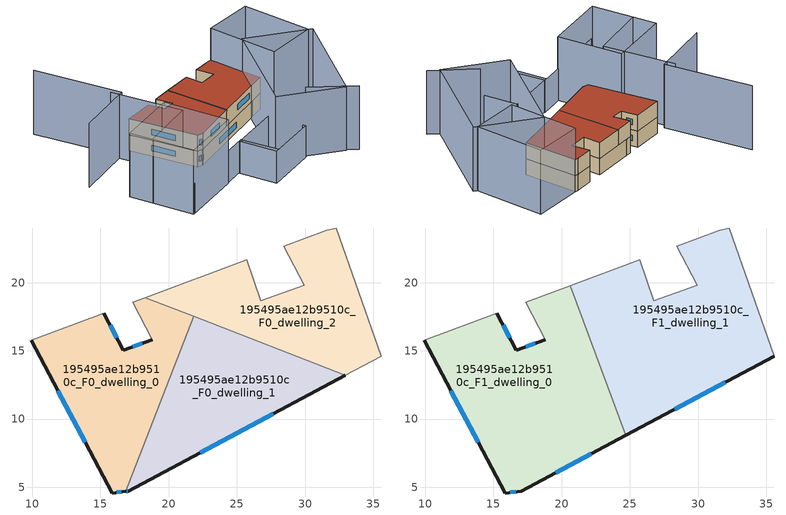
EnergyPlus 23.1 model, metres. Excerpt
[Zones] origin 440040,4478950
195495ae12b9510c_F0_dwelling_0
 floor ground (EU_floor_Construction): 21.84,17.53 16.86,4.7 15.85,4.58 9.91,15.79 15.24,17.77 16.67,15.05 18.78,15.81 17.36,18.55 18.3,18.9 z0
 wall outside (EU_wall_Construction): 9.91,15.79 15.85,4.58 16.86,4.7 / 18.78,15.81 16.67,15.05 15.24,17.77 z0:3
 wall adiabatic (EU_wall_Construction): 18.3,18.9 17.36,18.55 18.78,15.81 / 15.24,17.77 9.91,15.79 z0:3
 wall to 195495ae12b9510c_F0_dwelling_1 (EU_wall_Construction): 16.86,4.7 21.84,17.53 z0:3
 wall to 195495ae12b9510c_F0_dwelling_2 (EU_wall_Construction): 21.84,17.53 18.3,18.9 z0:3
 window (EU_Window_Construction): 16.18,4.62 16.52,4.66 / 11.88,12.08 13.88,8.3 / 16.19,15.95 15.71,16.87 / 18.08,15.56 17.37,15.3 z0.99:2.01
195495ae12b9510c_F0_dwelling_1
 floor ground (EU_floor_Construction): 32.95,13.21 17.04,4.72 16.86,4.7 21.84,17.53 z0
 wall outside (EU_wall_Construction): 16.86,4.7 17.04,4.72 32.95,13.21 z0:3
 wall to 195495ae12b9510c_F0_dwelling_2 (EU_wall_Construction): 32.95,13.21 21.84,17.53 z0:3
 window (EU_Window_Construction): 16.92,4.71 16.98,4.72 / 22.32,7.54 27.68,10.4 z0.99:2.01
195495ae12b9510c_F0_dwelling_2
 floor ground (EU_floor_Construction): 32.3,24 35.6,14.62 32.95,13.21 18.3,18.9 25.71,21.66 26.74,18.67 29.95,19.81 28.43,22.67 31.59,23.84 z0
 wall adiabatic (EU_wall_Construction): 32.95,13.21 35.6,14.62 32.3,24 31.59,23.84 28.43,22.67 29.95,19.81 26.74,18.67 25.71,21.66 18.3,18.9 z0:3
195495ae12b9510c_F1_dwelling_0
 floor to 195495ae12b9510c_F0_dwelling_0 (EU_floor_Construction): 21.39,17.7 21.64,17.02 16.86,4.7 15.85,4.58 9.91,15.79 15.24,17.77 16.67,15.05 18.78,15.81 17.36,18.55 18.3,18.9 z3
 floor to 195495ae12b9510c_F0_dwelling_1 (EU_floor_Construction): 21.64,17.02 24.69,8.8 17.04,4.72 16.86,4.7 z3
 floor to 195495ae12b9510c_F0_dwelling_2 (EU_floor_Construction): 20.62,19.77 21.39,17.7 18.3,18.9 z3
 wall outside (EU_wall_Construction): 9.91,15.79 15.85,4.58 17.04,4.72 24.69,8.8 / 18.78,15.81 16.67,15.05 15.24,17.77 z3:6
 wall adiabatic (EU_wall_Construction): 15.24,17.77 9.91,15.79 / 20.62,19.77 17.36,18.55 18.78,15.81 z3:6
 wall to 195495ae12b9510c_F1_dwelling_1 (EU_wall_Construction): 24.69,8.8 20.62,19.77 z3:6
 window (EU_Window_Construction): 11.88,12.08 13.88,8.3 / 16.19,15.95 15.71,16.87 / 18.08,15.56 17.37,15.3 / 19.58,6.08 22.16,7.45 / 16.24,4.63 16.65,4.67 z3.99:5.01
 roof outside (EU_roof_Construction): 24.69,8.8 20.62,19.77 17.36,18.55 18.78,15.81 16.67,15.05 15.24,17.77 9.91,15.79 15.85,4.58 17.04,4.72 z6
195495ae12b9510c_F1_dwelling_1
 floor to 195495ae12b9510c_F0_dwelling_1 (EU_floor_Construction): 32.95,13.21 24.69,8.8 21.64,17.02 21.84,17.53 z3
 floor to 195495ae12b9510c_F0_dwelling_2 (EU_floor_Construction): 32.3,24 35.6,14.62 32.95,13.21 21.39,17.7 20.62,19.77 25.71,21.66 26.74,18.67 29.95,19.81 28.43,22.67 31.59,23.84 z3
 floor to 195495ae12b9510c_F0_dwelling_0 (EU_floor_Construction): 21.84,17.53 21.64,17.02 21.39,17.7 z3
 wall outside (EU_wall_Construction): 24.69,8.8 35.6,14.62 z3:6
 wall adiabatic (EU_wall_Construction): 35.6,14.62 32.3,24 31.59,23.84 28.43,22.67 29.95,19.81 26.74,18.67 25.71,21.66 20.62,19.77 z3:6
 window (EU_Window_Construction): 28.31,10.73 31.98,12.69 z3.99:5.01
 roof outside (EU_roof_Construction): 35.6,14.62 32.3,24 31.59,23.84 28.43,22.67 29.95,19.81 26.74,18.67 25.71,21.66 20.62,19.77 24.69,8.8 z6
shading: 33.41,-1.24 40.91,-5.88 / 6.36,15.97 12.58,4.25 / 12.58,4.25 2.98,-0.85 / 0.4,29.33 7.91,15.02 / 7.91,15.02 -2.54,9.54 / 16.77,-2.69 6.18,-7.78 / 6.18,-7.78 0.99,3.01 / 0.99,3.01 11.58,8.11 / 11.58,8.11 16.77,-2.69 / 45.75,14.06 38.98,-4.96 / 38.98,-4.96 27.59,-0.91 / 27.59,-0.91 34.36,18.11 / 34.36,18.11 45.75,14.06 / 36.18,11.53 32.3,24.01 / 32.3,24.01 41.21,26.77 / 41.21,26.77 45.08,14.3 / 45.08,14.3 36.18,11.53 z0:12; 6.53,-7.61 20.77,-0.63 / 20.77,-0.63 23.87,-6.95 / 43.76,17.72 41.51,25.79 / 20.26,-1.02 29.15,3.27 / 29.15,3.27 32.16,-2.97 / 32.16,-2.97 23.27,-7.26 / 23.27,-7.26 20.26,-1.02 z0:6
[Building]
EU S2 Campaign: North Axis=0; Terrain=City; Solar Distribution=FullExterior
[Site:Location]
Madrid: Latitude=40.5; Longitude=-3.5; Time Zone=1; Elevation=609
[SizingPeriod:WeatherFileDays]
AnnualSizingPeriod: Begin Month=1; Begin Day of Month=1; End Month=12; End Day of Month=31; Day of Week for Start Day=Monday; Use Weather File Daylight Saving Period=No; Use Weather File Rain and Snow Indicators=No
[MATERIAL]
EU_InternalMass_Material: Roughness=MediumRough; Thickness=0.1; Conductivity=1; Density=1800; Specific Heat=900; Thermal Absorptance=0.9; Solar Absorptance=0.7; Visible Absorptance=0.7
[MATERIAL:NOMASS] Roughness=MediumRough; Thermal Absorptance=0.9; Solar Absorptance=0.7; Visible Absorptance=0.7
Name | Thermal Resistance
EU_wall_NoMass | 0.609216
EU_roof_NoMass | 0.513268
EU_floor_NoMass | 0.568163
[WINDOWMATERIAL:SIMPLEGLAZINGSYSTEM]
EU_Window_SimpleGlazing: UFactor=5.50606; Solar Heat Gain Coefficient=0.85; Visible Transmittance=0.85
[CONSTRUCTION]
EU_wall_Construction: EU_wall_NoMass
EU_roof_Construction: EU_roof_NoMass
EU_floor_Construction: EU_floor_NoMass
EU_Window_Construction: EU_Window_SimpleGlazing
EU_InternalMass_Construction: EU_InternalMass_Material
[ZONE] Type=1; Multiplier=1; Ceiling Height=autocalculate; Floor Area=autocalculate; Part of Total Floor Area=Yes
Name | Volume
195495ae12b9510c_F0_dwelling_0; 195495ae12b9510c_F0_dwelling_2 | 247.893
195495ae12b9510c_F1_dwelling_0 | 371.85
195495ae12b9510c_F0_dwelling_1 | 247.896
195495ae12b9510c_F1_dwelling_1 | 371.832
[INTERNALMASS] Construction=EU_InternalMass_Construction
Name | Zone or ZoneList | Surface Area
195495ae12b9510c_F0_dwelling_0_EU_InternalMass | 195495ae12b9510c_F0_dwelling_0 | 82.6306
195495ae12b9510c_F0_dwelling_1_EU_InternalMass | 195495ae12b9510c_F0_dwelling_1 | 82.63
195495ae12b9510c_F0_dwelling_2_EU_InternalMass | 195495ae12b9510c_F0_dwelling_2 | 82.631
195495ae12b9510c_F1_dwelling_0_EU_InternalMass | 195495ae12b9510c_F1_dwelling_0 | 123.949
195495ae12b9510c_F1_dwelling_1_EU_InternalMass | 195495ae12b9510c_F1_dwelling_1 | 123.945
[OTHEREQUIPMENT] Fuel Type=Electricity; Design Level Calculation Method=Watts/Area; Power per Zone Floor Area=1; Fraction Latent=0; Fraction Radiant=0; Fraction Lost=0; Carbon Dioxide Generation Rate=0; EndUse Subcategory=EU_Step8_InternalGains
Name | Zone or ZoneList or Space or SpaceList | Schedule
EU_Step8_InternalGain_195495ae12b9510c_F0_dwelling_0_f000 | 195495ae12b9510c_F0_dwelling_0 | EU_Step8_GainSchedule_195495ae12b9510c_F0_dwelling_0_f000
EU_Step8_InternalGain_195495ae12b9510c_F0_dwelling_1_f000 | 195495ae12b9510c_F0_dwelling_1 | EU_Step8_GainSchedule_195495ae12b9510c_F0_dwelling_1_f000
EU_Step8_InternalGain_195495ae12b9510c_F0_dwelling_2_f000 | 195495ae12b9510c_F0_dwelling_2 | EU_Step8_GainSchedule_195495ae12b9510c_F0_dwelling_2_f000
EU_Step8_InternalGain_195495ae12b9510c_F1_dwelling_0_f000 | 195495ae12b9510c_F1_dwelling_0 | EU_Step8_GainSchedule_195495ae12b9510c_F1_dwelling_0_f000
EU_Step8_InternalGain_195495ae12b9510c_F1_dwelling_1_f000 | 195495ae12b9510c_F1_dwelling_1 | EU_Step8_GainSchedule_195495ae12b9510c_F1_dwelling_1_f000
[ZONEVENTILATION:DESIGNFLOWRATE] Schedule=EU_AlwaysOn; Design Flow Rate Calculation Method=AirChanges/Hour; Air Changes per Hour=0.752966; Ventilation Type=Natural; Fan Pressure Rise=0; Fan Total Efficiency=1; Constant Term Coefficient=1; Temperature Term Coefficient=0; Velocity Term Coefficient=0; Velocity Squared Term Coefficient=0; Minimum Indoor Temperature=-100; Maximum Indoor Temperature=100; Delta Temperature=-100; Minimum Outdoor Temperature=-100; Maximum Outdoor Temperature=100; Maximum Wind Speed=40
Name | Zone or ZoneList or Space or SpaceList
EU_ConstantAir_195495ae12b9510c_F0_dwelling_0 | 195495ae12b9510c_F0_dwelling_0
EU_ConstantAir_195495ae12b9510c_F0_dwelling_1 | 195495ae12b9510c_F0_dwelling_1
EU_ConstantAir_195495ae12b9510c_F0_dwelling_2 | 195495ae12b9510c_F0_dwelling_2
EU_ConstantAir_195495ae12b9510c_F1_dwelling_0 | 195495ae12b9510c_F1_dwelling_0
EU_ConstantAir_195495ae12b9510c_F1_dwelling_1 | 195495ae12b9510c_F1_dwelling_1
[HVACTEMPLATE:THERMOSTAT] Constant Heating Setpoint=20; Constant Cooling Setpoint=50
EU_HeatOnly_195495ae12b9510c_F0_dwelling_0; EU_HeatOnly_195495ae12b9510c_F0_dwelling_1; EU_HeatOnly_195495ae12b9510c_F0_dwelling_2; EU_HeatOnly_195495ae12b9510c_F1_dwelling_0; EU_HeatOnly_195495ae12b9510c_F1_dwelling_1
[HVACTEMPLATE:ZONE:IDEALLOADSAIRSYSTEM] System Availability Schedule=EU_AlwaysOn; Maximum Heating Supply Air Temperature=50; Minimum Cooling Supply Air Temperature=13; Maximum Heating Supply Air Humidity Ratio=0.0156; Minimum Cooling Supply Air Humidity Ratio=0.0077; Heating Limit=NoLimit; Cooling Limit=NoLimit; Heating Availability Schedule=EU_AlwaysOn; Cooling Availability Schedule=EU_CoolingOff; Dehumidification Control Type=ConstantSensibleHeatRatio; Cooling Sensible Heat Ratio=0.7; Dehumidification Setpoint=60; Humidification Control Type=None; Humidification Setpoint=30; Outdoor Air Method=None; Outdoor Air Flow Rate per Person=0.00944; Outdoor Air Flow Rate per Zone Floor Area=0; Outdoor Air Flow Rate per Zone=0; Demand Controlled Ventilation Type=None; Outdoor Air Economizer Type=NoEconomizer; Heat Recovery Type=None; Sensible Heat Recovery Effectiveness=0.7; Latent Heat Recovery Effectiveness=0.65
Name | Template Thermostat
195495ae12b9510c_F0_dwelling_0 | EU_HeatOnly_195495ae12b9510c_F0_dwelling_0
195495ae12b9510c_F0_dwelling_1 | EU_HeatOnly_195495ae12b9510c_F0_dwelling_1
195495ae12b9510c_F0_dwelling_2 | EU_HeatOnly_195495ae12b9510c_F0_dwelling_2
195495ae12b9510c_F1_dwelling_0 | EU_HeatOnly_195495ae12b9510c_F1_dwelling_0
195495ae12b9510c_F1_dwelling_1 | EU_HeatOnly_195495ae12b9510c_F1_dwelling_1
[SIZING:ZONE] Zone Cooling Design Supply Air Temperature Input Method=SupplyAirTemperature; Zone Cooling Design Supply Air Temperature=13; Zone Heating Design Supply Air Temperature Input Method=SupplyAirTemperature; Zone Heating Design Supply Air Temperature=50; Zone Cooling Design Supply Air Humidity Ratio=0.008; Zone Heating Design Supply Air Humidity Ratio=0.008; Cooling Design Air Flow Method=DesignDay; Cooling Design Air Flow Rate=0; Cooling Minimum Air Flow per Zone Floor Area=0.000762; Cooling Minimum Air Flow=0; Cooling Minimum Air Flow Fraction=0.2; Heating Design Air Flow Method=DesignDay; Heating Design Air Flow Rate=0; Heating Maximum Air Flow per Zone Floor Area=0.002032; Heating Maximum Air Flow=0.141576; Heating Maximum Air Flow Fraction=0.3; Account for Dedicated Outdoor Air System=No; Dedicated Outdoor Air System Control Strategy=NeutralSupplyAir; Dedicated Outdoor Air Low Setpoint Temperature for Design=autosize; Dedicated Outdoor Air High Setpoint Temperature for Design=autosize; Zone Load Sizing Method=Sensible Load Only No Latent Load; Zone Latent Cooling Design Supply Air Humidity Ratio Input Method=HumidityRatioDifference; Zone Cooling Design Supply Air Humidity Ratio Difference=0.005; Zone Latent Heating Design Supply Air Humidity Ratio Input Method=HumidityRatioDifference; Zone Humidification Design Supply Air Humidity Ratio Difference=0.005
195495ae12b9510c_F0_dwelling_0; 195495ae12b9510c_F0_dwelling_1; 195495ae12b9510c_F0_dwelling_2; 195495ae12b9510c_F1_dwelling_0; 195495ae12b9510c_F1_dwelling_1
[SCHEDULE:CONSTANT]
Name | Hourly Value
EU_AlwaysOn | 1
EU_CoolingOff | 0
[SCHEDULE:FILE] Column Number=1; Rows to Skip at Top=0; Number of Hours of Data=8760; Column Separator=Comma; Interpolate to Timestep=No; Minutes per Item=60; Adjust Schedule for Daylight Savings=Yes
Name | File
EU_Step8_GainSchedule_195495ae12b9510c_F0_dwelling_0_f000 | ../../schedules/195495ae12b9510c/195495ae12b9510c_F0_dwelling_0_f000_gain.csv
EU_Step8_GainSchedule_195495ae12b9510c_F0_dwelling_1_f000 | ../../schedules/195495ae12b9510c/195495ae12b9510c_F0_dwelling_1_f000_gain.csv
EU_Step8_GainSchedule_195495ae12b9510c_F0_dwelling_2_f000 | ../../schedules/195495ae12b9510c/195495ae12b9510c_F0_dwelling_2_f000_gain.csv
EU_Step8_GainSchedule_195495ae12b9510c_F1_dwelling_0_f000 | ../../schedules/195495ae12b9510c/195495ae12b9510c_F1_dwelling_0_f000_gain.csv
EU_Step8_GainSchedule_195495ae12b9510c_F1_dwelling_1_f000 | ../../schedules/195495ae12b9510c/195495ae12b9510c_F1_dwelling_1_f000_gain.csv
